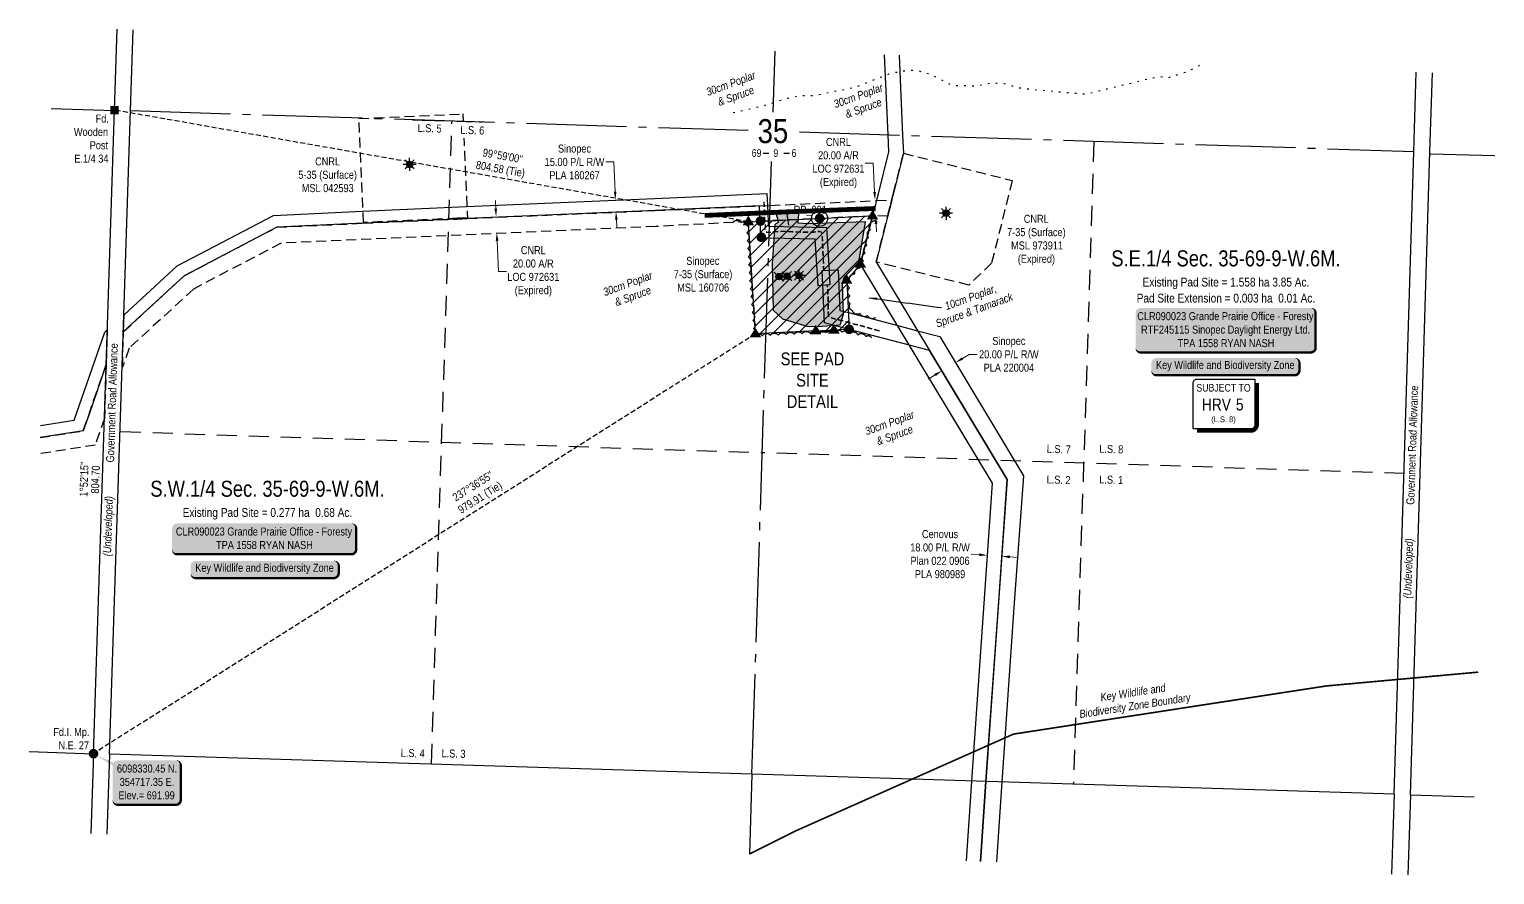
# Model space of a CAD drawing. Extents: x 354637 to 357387, y 6096975 to 6099235.
# Drawn here: x 354637 to 356468, y 6098179 to 6099235 of the extents above; entities that cross this region are included whole.
import ezdxf
from ezdxf.enums import TextEntityAlignment as Align

# ---------------------------------------------------------------- set-up
doc = ezdxf.new("R2010")
doc.units = 0
doc.header["$LTSCALE"] = 5
doc.header["$PDSIZE"] = 0.5
for name, pattern in [('0', [1, 1, 0]), ('DASHDOT2', [12.7, 6.35, -3.175, 0, -3.175]), ('foc-ACCESSROAD', [3.75, 2.5, -1.25]), ('foc-LSD', [8, 5, -3]), ('foc-QUARTERLINE', [33, 25, -3, 2, -3]), ('foc-TIELINE', [1.875, 1.25, -0.625]), ('foc-TRAV', [1.875, 1.25, -0.625]), ('foc-WHEELTRACKS', [2, 0.4, -1.6]), ('UG_PIPE', [1.875, 1.25, -0.625])]:
    doc.linetypes.add(name, pattern=pattern)
doc.layers.get('Defpoints').update_dxf_attribs({"color": 9})
for name, color, linetype in [('10', 1, 'Continuous'), ('35', 37, 'Continuous'), ('9', 3, 'Continuous'), ('ABADATA-DRILL-T', 8, 'Continuous'), ('AS-PIPE-UG', 44, 'UG_PIPE'), ('AS-ROADS', 254, 'Continuous'), ('AS-WILDLIFE', 131, 'DASHDOT2'), ('AS-WILDLIFE-BLOCK', 131, 'Continuous'), ('C-RW', 13, 'Continuous'), ('C-SYMBOL', 7, 'Continuous'), ('CG-NOTES', 7, 'Continuous'), ('CTW', 7, 'Continuous'), ('DETAIL-T', 7, 'Continuous'), ('F-AR', 190, 'foc-ACCESSROAD'), ('F-RW', 190, 'Continuous'), ('F-WS', 190, 'foc-ACCESSROAD'), ('L-AREAREQUIRED', 7, 'Continuous'), ('L-AREAWORK', 5, 'Continuous'), ('L-BD', 7, 'Continuous'), ('L-DETAIL-T', 3, 'Continuous'), ('L-MON', 1, 'Continuous'), ('L-ROAD-T', 7, 'Continuous'), ('L-SEC', 7, 'Continuous'), ('L-SECLBL', 7, 'Continuous'), ('L-SECQ', 8, 'foc-QUARTERLINE'), ('L-SECTION-LSD', 7, 'foc-LSD'), ('L-TIE', 7, 'foc-TIELINE'), ('P-PROPOSED', 10, 'Continuous'), ('P-PROPOSED-EXISTING-H', 59, 'Continuous'), ('P-PROPOSED-H', 21, 'Continuous'), ('P-TRAV', 4, 'foc-TRAV'), ('T-BUSH', 110, '0'), ('T-BUSH-T', 110, 'Continuous'), ('T-WATER-P3', 160, 'foc-WHEELTRACKS')]:
    doc.layers.add(name, color=color, linetype=linetype)
for name, color, linetype, lineweight in [('C-RW-T', 13, 'Continuous', 9), ('C-WS-T', 13, 'Continuous', 9), ('F-AR-T', 190, 'Continuous', 9), ('F-RW-T', 190, 'Continuous', 9), ('F-WS-T', 190, 'Continuous', 9), ('T-TEXT', 48, 'Continuous', 18)]:
    doc.layers.add(name, color=color, linetype=linetype, lineweight=lineweight)
doc.styles.add('100L', font='ARIALN.TTF', dxfattribs={"height": 11})
doc.styles.add('175L', font='ARIALN.TTF', dxfattribs={"height": 20})
doc.styles.add('80', font='ARIALN.TTF', dxfattribs={"height": 10})
doc.styles.add('80CG', font='ARIALN.TTF', dxfattribs={"height": 10})
doc.styles.add('80L', font='ARIALN.TTF', dxfattribs={"height": 10})
doc.styles.add('80LS', font='ARIALNI.TTF', dxfattribs={"height": 10})
doc.styles.add('ELEVATION', font='ARIALN.TTF', dxfattribs={"height": 2.5})
doc.styles.add('HRV', font='ARIALN.TTF', dxfattribs={"height": 3})
doc.styles.add('SIMPLEX', font='ARIALN.TTF')
doc.dimstyles.new('Compass 5 000', dxfattribs={"dimscale": 5, "dimtxt": 9, "dimasz": 2, "dimexe": 0.2, "dimexo": 0.0625, "dimgap": 0.5, "dimtad": 0, "dimtih": 1, "dimtoh": 1, "dimzin": 0, "dimdsep": 46, "dimtxsty": '80CG', "dimcen": 0.1, "dimse1": 1, "dimse2": 1, "dimclrd": 256, "dimclrt": 256, "dimaunit": 1, "dimadec": 4, "dimazin": 0, "dimtfac": 0.06, "dimtofl": 0, "dimtmove": 0, "dimatfit": 1, "dimfxl": 0.2, "dimtolj": 1, "dimtzin": 0, "dimlwd": -1, "dimarcsym": 0})

# ---------------------------------------------------------------- blocks, each defined once
blk = doc.blocks.new('fdia')
at = {"color": 255, "const_width": 1}
blk.add_lwpolyline([(-0.5, 0, 1), (0.5, 0, 1)], format="xyb", close=True, dxfattribs=at)
blk = doc.blocks.new('Fdiaa')
blk.add_blockref('fdia', (0, 0))
blk = doc.blocks.new('fdib')
at = {"color": 1, "const_width": 1.6}
blk.add_lwpolyline([(-0.4, 0, 1), (0.4, 0, 1)], format="xyb", close=True, dxfattribs=at)
at = {"color": 1}
blk.add_circle((0, 0), 0.8, dxfattribs=at)
blk = doc.blocks.new('Fdibb')
blk.add_blockref('fdib', (0, 0))
blk = doc.blocks.new('fdicc')
for name in ['Fdibb', 'Fdiaa']:
    blk.add_blockref(name, (0, 0))
blk = doc.blocks.new('FDI')
blk.add_blockref('fdicc', (0, 0))
blk = doc.blocks.new('L-SECLBL')
at = {"layer": '9', "color": 7}
for p, q in [((-5.1, -27.8), (-12.3, -27.8)), ((20.7, -27.8), (13.5, -27.8))]:
    blk.add_line(p, q, dxfattribs=at)
at = {"layer": '10', "color": 2, "style": 'SIMPLEX'}
blk.add_attdef('SEC', text='', height=30, dxfattribs=at).set_placement((0, 0), align=Align.MIDDLE)
at = {"layer": '10', "color": 5, "style": '80L'}
blk.add_attdef('TWP', text='', height=9.5, dxfattribs=at).set_placement((-14.4, -27.4), align=Align.MIDDLE_RIGHT)
blk.add_attdef('RGE', text='', height=9.5, dxfattribs=at).set_placement((3.6, -27.4), align=Align.MIDDLE_CENTER)
blk.add_attdef('MER', text='', height=9.5, dxfattribs=at).set_placement((23.2, -27.4), align=Align.MIDDLE_LEFT)
blk = doc.blocks.new('*D33')
at = {"layer": 'Defpoints', "color": 0, "transparency": 16777216}
for p in [(355669.5, 6099021.1), (355693.8, 6099022.2), (355670.3, 6099001.2)]:
    blk.add_point(p, dxfattribs=at)
at = {"layer": 'F-AR-T', "transparency": 16777216}
for p, q in [((355691.7, 6099068.2), (355681.7, 6099068.2)), ((355693.3, 6099032.2), (355691.7, 6099068.2)), ((355695.1, 6098992.3), (355695.6, 6098982.3))]:
    blk.add_line(p, q, dxfattribs=at)
for points in [[(355695, 6099032.3), (355691.7, 6099032.1), (355693.8, 6099022.2)], [(355696.8, 6098992.3), (355693.5, 6098992.2), (355694.7, 6099002.3)]]:
    blk.add_solid(points, dxfattribs=at)
at = {"layer": 'F-AR-T', "transparency": 16777216, "insert": (355648.2, 6099068.2), "char_height": 10, "attachment_point": 5, "style": '80CG'}
blk.add_mtext('\\A1;CNRL\\P20.00 A/R\\PLOC 972631\\P(Expired)', dxfattribs=at)
blk = doc.blocks.new('*D34')
at = {"layer": 'C-RW-T', "transparency": 16777216}
for p, q in [((355367.5, 6099069.7), (355357.5, 6099069.7)), ((355369.1, 6099032.7), (355367.5, 6099069.7)), ((355370.7, 6098997.8), (355371.1, 6098987.8))]:
    blk.add_line(p, q, dxfattribs=at)
for points in [[(355370.8, 6099032.8), (355367.4, 6099032.6), (355369.6, 6099022.7)], [(355372.3, 6098997.8), (355369, 6098997.7), (355370.2, 6099007.7)]]:
    blk.add_solid(points, dxfattribs=at)
at = {"layer": 'Defpoints', "color": 0, "transparency": 16777216}
for p in [(355369.6, 6099022.7), (355502.8, 6099028.7), (355503.4, 6099013.7)]:
    blk.add_point(p, dxfattribs=at)
at = {"layer": 'C-RW-T', "transparency": 16777216, "insert": (355318.4, 6099069.7), "char_height": 10, "attachment_point": 5, "style": '80CG'}
blk.add_mtext('\\A1;Sinopec\\P15.00 P/L R/W\\PPLA 180267', dxfattribs=at)
blk = doc.blocks.new('*D35')
at = {"layer": 'C-RW-T', "transparency": 16777216}
for p, q in [((355803, 6098824.1), (355811.6, 6098829.3)), ((355811.6, 6098829.3), (355821.6, 6098829.3)), ((355769, 6098803.6), (355760.4, 6098798.5))]:
    blk.add_line(p, q, dxfattribs=at)
for points in [[(355802.1, 6098825.5), (355803.9, 6098822.7), (355794.4, 6098819)], [(355768.1, 6098805.1), (355769.8, 6098802.2), (355777.5, 6098808.8)]]:
    blk.add_solid(points, dxfattribs=at)
at = {"layer": 'Defpoints', "color": 0, "transparency": 16777216}
for p in [(355771, 6098819.7), (355787.9, 6098829.8), (355794.4, 6098819)]:
    blk.add_point(p, dxfattribs=at)
at = {"layer": 'C-RW-T', "transparency": 16777216, "insert": (355861.1, 6098829.3), "char_height": 10, "attachment_point": 5, "style": '80CG'}
blk.add_mtext('\\A1;Sinopec\\P20.00 P/L R/W\\PPLA 220004', dxfattribs=at)
blk = doc.blocks.new('*D36')
at = {"layer": 'Defpoints', "color": 0, "transparency": 16777216}
for p in [(355834.5, 6098583.7), (355852.7, 6098582.3), (355834.1, 6098578.3)]:
    blk.add_point(p, dxfattribs=at)
at = {"layer": 'F-RW-T', "transparency": 16777216}
for p, q in [((355824.1, 6098579), (355814.2, 6098579.7)), ((355862.3, 6098576.2), (355872.3, 6098575.5))]:
    blk.add_line(p, q, dxfattribs=at)
for points in [[(355824.3, 6098580.7), (355824, 6098577.4), (355834.1, 6098578.3)], [(355862.4, 6098577.9), (355862.2, 6098574.6), (355852.3, 6098577)]]:
    blk.add_solid(points, dxfattribs=at)
at = {"layer": 'F-RW-T', "transparency": 16777216, "insert": (355775.1, 6098579.7), "char_height": 10, "attachment_point": 5, "style": '80CG'}
blk.add_mtext('\\A1;Cenovus\\P18.00 P/L R/W\\PPlan 022 0906\\PPLA 980989', dxfattribs=at)
blk = doc.blocks.new('*D37')
at = {"layer": 'Defpoints', "color": 0, "transparency": 16777216}
for p in [(355205, 6099000.8), (355205.9, 6098980.5), (355221.2, 6098981.2)]:
    blk.add_point(p, dxfattribs=at)
at = {"layer": 'F-AR-T', "transparency": 16777216}
for p, q in [((355219.9, 6099011.4), (355219.5, 6099021.4)), ((355221.7, 6098971.2), (355223.4, 6098933)), ((355223.4, 6098933), (355233.4, 6098933))]:
    blk.add_line(p, q, dxfattribs=at)
for points in [[(355221.6, 6099011.5), (355218.2, 6099011.4), (355220.4, 6099001.4)], [(355223.4, 6098971.3), (355220, 6098971.1), (355221.2, 6098981.2)]]:
    blk.add_solid(points, dxfattribs=at)
at = {"layer": 'F-AR-T', "transparency": 16777216, "insert": (355266.9, 6098933), "char_height": 10, "attachment_point": 5, "style": '80CG'}
blk.add_mtext('\\A1;CNRL\\P20.00 A/R\\PLOC 972631\\P(Expired)', dxfattribs=at)
blk = doc.blocks.new('STRIA')
blk.add_hatch(color=255).paths.add_polyline_path([(-0.04, 1.52), (-1.47, -0.87), (1.39, -0.87)])
blk = doc.blocks.new('STRIAA')
blk.add_blockref('STRIA', (0, 0))
blk = doc.blocks.new('STRIB')
at = {"color": 1}
blk.add_solid([(-1.12, -0.67), (-0.04, 1.13), (1.04, -0.67)], dxfattribs=at)
blk = doc.blocks.new('STRIBB')
blk.add_blockref('STRIB', (0, 0))
blk = doc.blocks.new('STRICC')
for name in ['STRIAA', 'STRIBB']:
    blk.add_blockref(name, (0, 0))
blk = doc.blocks.new('fdspike')
blk.add_blockref('STRICC', (0, 0))
blk = doc.blocks.new('TRIA')
blk.add_hatch(color=255).paths.add_polyline_path([(-0.04, 1.52), (-1.47, -0.87), (1.39, -0.87)])
blk = doc.blocks.new('TRIAA')
blk.add_blockref('TRIA', (0, 0))
blk = doc.blocks.new('TRIB')
at = {"color": 1}
blk.add_lwpolyline([(-1.12, -0.67), (-0.04, 1.13), (1.04, -0.67)], close=True, dxfattribs=at)
blk = doc.blocks.new('TRIBB')
blk.add_blockref('TRIB', (0, 0))
blk = doc.blocks.new('TRICC')
for name in ['TRIAA', 'TRIBB']:
    blk.add_blockref(name, (0, 0))
blk = doc.blocks.new('plspike')
blk.add_blockref('TRICC', (0, 0))
blk = doc.blocks.new('GAS')
h = blk.add_hatch(color=255)
h.dxf.hatch_style = 1
edge = h.paths.add_edge_path()
edge.add_arc((0, 0), 0.9, 0, 360)
for p, q in [((-0.81, 0), (-1.62, 0)), ((-0.57, 0.57), (-1.14, 1.14)), ((0, 0.81), (0, 1.62)), ((0.57, 0.57), (1.14, 1.14)), ((1.62, 0), (0.81, 0)), ((-0.57, -0.57), (-1.14, -1.14)), ((0, -0.81), (0, -1.62)), ((1.14, -1.14), (0.57, -0.57))]:
    blk.add_line(p, q)
blk.add_circle((0, 0), 0.8)
blk = doc.blocks.new('WPFA')
blk.add_hatch(color=255).paths.add_polyline_path([(1.05, 1.05), (-1.05, 1.05), (-1.05, -1.05), (1.05, -1.05)])
blk = doc.blocks.new('WPFAA')
blk.add_blockref('WPFA', (0, 0))
blk = doc.blocks.new('WPFB')
at = {"color": 1}
blk.add_solid([(-0.85, 0.85), (0.85, 0.85), (-0.85, -0.85), (0.85, -0.85)], dxfattribs=at)
blk = doc.blocks.new('WPFBB')
blk.add_blockref('WPFB', (0, 0))
blk = doc.blocks.new('WPFCC')
for name in ['WPFAA', 'WPFBB']:
    blk.add_blockref(name, (0, 0))
blk = doc.blocks.new('fdhub')
blk.add_blockref('WPFCC', (0, 0))
blk = doc.blocks.new('*U50')
h = blk.add_hatch(color=254)
edge = h.paths.add_edge_path()
edge.add_line((-36.5, -28.5), (36.5, -28.5))
edge.add_arc((36.5, -22.5), 6, 270, 360)
edge.add_line((42.5, -22.5), (42.5, 21))
edge.add_arc((36.5, 21), 6, 0, 90)
edge.add_line((36.5, 27), (-36.5, 27))
edge.add_arc((-36.5, 21), 6, 90, 180)
edge.add_line((-42.5, 21), (-42.5, -22.5))
edge.add_arc((-36.5, -22.5), 6, 180, 270)
at = {"color": 1, "flags": 128}
blk.add_lwpolyline([(-66.6, 35.4, 0, 10, 0), (0, 0, 5, 5, 0)], format="xyseb", dxfattribs=at)
blk.add_lwpolyline([(-36.5, -28.5, 3, 3, 0), (36.5, -28.5, 3, 3, 0.414214), (42.5, -22.5, 3, 3, 0), (42.5, 21, 3, 0, 0.414214), (36.5, 27, 0, 0, 0), (-36.5, 27, 0, 0, 0.414214), (-42.5, 21, 0, 0, 0), (-42.5, -22.5, 0, 3, 0.414214)], format="xyseb", close=True, dxfattribs=at)
at = {"color": 1, "style": '80'}
blk.add_attdef('ENTER_TEXT_001', (-36, -5), '', height=10, dxfattribs=at)
blk = doc.blocks.new('WC')
at = {"layer": 'L-MON'}
h = blk.add_hatch(color=255, dxfattribs=at)
h.dxf.hatch_style = 1
edge = h.paths.add_edge_path()
edge.add_arc((0, 0), 0.9, 0, 360)
at = {"layer": 'L-MON', "color": 240, "flags": 128}
for points in [[(-0.62, 0.5), (-1.23, 1.12)], [(0.52, 0.61), (1.13, 1.21)], [(-1.18, -1.18), (-0.56, -0.57)], [(1.16, -1.18), (0.56, -0.57)]]:
    blk.add_lwpolyline(points, dxfattribs=at)
at = {"layer": 'L-MON', "color": 240}
for radius in [0.8, 0.373]:
    blk.add_circle((0, 0), radius, dxfattribs=at)
blk = doc.blocks.new('*U58')
h = blk.add_hatch(color=255)
edge = h.paths.add_edge_path()
edge.add_line((-109, -20), (109, -20))
edge.add_arc((109, -14), 6, 270, 360)
edge.add_line((115, -14), (115, 12.5))
edge.add_arc((109, 12.5), 6, 0, 90)
edge.add_line((109, 18.5), (-109, 18.5))
edge.add_arc((-109, 12.5), 6, 90, 180)
edge.add_line((-115, 12.5), (-115, -14))
edge.add_arc((-109, -14), 6, 180, 270)
at = {"color": 44, "flags": 128}
blk.add_lwpolyline([(-109, -20, 3, 3, 0), (109, -20, 3, 3, 0.414214), (115, -14, 3, 3, 0), (115, 12.5, 3, 0, 0.414214), (109, 18.5, 0, 0, 0), (-109, 18.5, 0, 0, 0.414214), (-115, 12.5, 0, 0, 0), (-115, -14, 0, 3, 0.414214)], format="xyseb", close=True, dxfattribs=at)
at = {"color": 44, "style": '80'}
blk.add_attdef('ENTER_TEXT_001', (-36, -5), '', height=10, dxfattribs=at)
blk = doc.blocks.new('*U59')
h = blk.add_hatch(color=255)
edge = h.paths.add_edge_path()
edge.add_line((-106.5, -28.5), (106.5, -28.5))
edge.add_arc((106.5, -22.5), 6, 270, 360)
edge.add_line((112.5, -22.5), (112.5, 21))
edge.add_arc((106.5, 21), 6, 0, 90)
edge.add_line((106.5, 27), (-106.5, 27))
edge.add_arc((-106.5, 21), 6, 90, 180)
edge.add_line((-112.5, 21), (-112.5, -22.5))
edge.add_arc((-106.5, -22.5), 6, 180, 270)
at = {"color": 44, "flags": 128}
blk.add_lwpolyline([(-106.5, -28.5, 3, 3, 0), (106.5, -28.5, 3, 3, 0.414214), (112.5, -22.5, 3, 3, 0), (112.5, 21, 3, 0, 0.414214), (106.5, 27, 0, 0, 0), (-106.5, 27, 0, 0, 0.414214), (-112.5, 21, 0, 0, 0), (-112.5, -22.5, 0, 3, 0.414214)], format="xyseb", close=True, dxfattribs=at)
at = {"color": 44, "style": '80'}
blk.add_attdef('ENTER_TEXT_001', (-36, -5), '', height=10, dxfattribs=at)
blk = doc.blocks.new('*U60')
h = blk.add_hatch(color=255)
edge = h.paths.add_edge_path()
edge.add_line((-86.5, -11.5), (86.5, -11.5))
edge.add_arc((86.5, -5.5), 6, 270, 360)
edge.add_line((92.5, -5.5), (92.5, 4))
edge.add_arc((86.5, 4), 6, 0, 90)
edge.add_line((86.5, 10), (-86.5, 10))
edge.add_arc((-86.5, 4), 6, 90, 180)
edge.add_line((-92.5, 4), (-92.5, -5.5))
edge.add_arc((-86.5, -5.5), 6, 180, 270)
at = {"color": 131, "flags": 128}
blk.add_lwpolyline([(-86.5, -11.5, 3, 3, 0), (86.5, -11.5, 3, 3, 0.414214), (92.5, -5.5, 3, 3, 0), (92.5, 4, 3, 0, 0.414214), (86.5, 10, 0, 0, 0), (-86.5, 10, 0, 0, 0.414214), (-92.5, 4, 0, 0, 0), (-92.5, -5.5, 0, 3, 0.414214)], format="xyseb", close=True, dxfattribs=at)
at = {"color": 131, "style": '80'}
blk.add_attdef('ENTER_TEXT_001', (-36, -5), '', height=10, dxfattribs=at)
blk = doc.blocks.new('HRV')
blk.add_lwpolyline([(-35.1, 31.6), (37.2, 31.6), (37.2, -25.5, -0.414214), (32.2, -30.5), (-40.1, -30.5), (-40.1, 26.6, -0.414214)], format="xyb", close=True)
at = {"const_width": 5, "flags": 128}
blk.add_lwpolyline([(-35.1, -33), (32.2, -33, 0.414214), (39.7, -25.5), (39.7, 26.6)], format="xyb", dxfattribs=at)
at = {"style": '80L'}
blk.add_text('SUBJECT TO', height=9.5, dxfattribs=at).set_placement((-2, 13.1), align=Align.BOTTOM_CENTER)
blk.add_attdef('(N.W.1/4 00)', text='', height=7.12, dxfattribs=at).set_placement((-2, -24.4), align=Align.BOTTOM_CENTER)
at = {"layer": 'CTW', "color": 3, "style": 'HRV'}
blk.add_text('HRV', height=15, dxfattribs=at).set_placement((-10.9, -0.2), align=Align.MIDDLE_CENTER)
blk.add_attdef('0', text='', height=15, dxfattribs=at).set_placement((18.3, -0.2), align=Align.MIDDLE_CENTER)

msp = doc.modelspace()

# ---------------------------------------------------------------- hatches: boundary and pattern name
at = {"layer": 'AS-ROADS'}
h = msp.add_hatch(color=256, dxfattribs=at)
h.dxf.hatch_style = 1
h.paths.add_polyline_path([(355569.559, 6099006.746), (355571.897, 6098998.992), (355573.027, 6098994.048), (355571.783, 6098993.15), (355568.629, 6098991.782), (355565.447, 6098942.483), (355566.504, 6098884.539), (355578.163, 6098873.551), (355608.87, 6098864.685), (355622.246, 6098864.222), (355650.261, 6098866.403), (355654.618, 6098879.624), (355653.299, 6098917.61), (355655.164, 6098925.263), (355656.851, 6098927.374), (355673.722, 6098944.411), (355682.048, 6098994.703), (355610.754, 6098992.283), (355597.9, 6098993.32), (355598.833, 6099004.893)])
at = {"layer": 'P-PROPOSED-EXISTING-H'}
h = msp.add_hatch(dxfattribs=at)
h.set_pattern_fill('ANSI31', color=256, scale=3.499127, style=0)
h.set_pattern_definition([(45, (88.691, 1521.272), (-7.855764154, 7.855764154), [])])
h.paths.add_polyline_path([(355658.551, 6098922.082), (355675.925, 6098942.075), (355690.929, 6099002.27), (355535.814, 6098995.086), (355544.653, 6098855.157), (355619.992, 6098858.686), (355642.773, 6098859.742), (355661.49, 6098860.63)])
at = {"layer": 'P-PROPOSED-H'}
h = msp.add_hatch(color=256, dxfattribs=at)
h.dxf.hatch_style = 1
edge = h.paths.add_edge_path(flags=17)
edge.add_line((355642.773, 6098859.742), (355620.004, 6098858.682))
edge.add_arc((355630.098, 6098886.928), 29.995, 250.335126, 294.996828)

# ---------------------------------------------------------------- linework, layer by layer
at = {"layer": '35', "color": 3}
msp.add_circle((355624.654, 6098999.207), 10, dxfattribs=at)
at = {"layer": 'AS-PIPE-UG', "flags": 128}
for points in [[(355554.853, 6099019.742), (355555.6, 6098998.513), (355556.578, 6098992.216), (355556.056, 6098985.861), (355558.432, 6098981.545), (355565.9, 6098982.576), (355578.478, 6098983.095), (355590.053, 6098982.45), (355603.235, 6098982), (355617.542, 6098982.163), (355624.114, 6098982.924), (355626.129, 6098982.283), (355627.473, 6098980.607), (355627.72, 6098975.738), (355628.292, 6098960.152), (355628.912, 6098946.904), (355629.409, 6098934.201)], [(355555.127, 6099019.752), (355555.873, 6098998.539), (355556.854, 6098992.226), (355556.336, 6098985.921), (355558.581, 6098981.842), (355565.876, 6098982.849), (355578.48, 6098983.369), (355590.065, 6098982.724), (355603.238, 6098982.274), (355617.525, 6098982.437), (355624.141, 6098983.203), (355626.291, 6098982.519), (355627.742, 6098980.709), (355627.994, 6098975.75), (355628.566, 6098960.163), (355629.186, 6098946.916), (355629.643, 6098935.226)], [(355699.336, 6098858.483), (355680.035, 6098863.58), (355661.849, 6098868.329), (355654.47, 6098870.554), (355639.514, 6098874.426), (355636.989, 6098875.362), (355635.62, 6098877.893), (355635.399, 6098882.302), (355635.448, 6098894.885), (355634.802, 6098910.774), (355634.801, 6098910.778), (355634.026, 6098916.179)], [(355699.44, 6098858.876), (355680.138, 6098863.973), (355661.959, 6098868.721), (355654.58, 6098870.946), (355639.636, 6098874.815), (355637.274, 6098875.69), (355636.022, 6098878.005), (355635.806, 6098882.311), (355635.855, 6098894.892), (355635.207, 6098910.832), (355635.201, 6098910.856), (355634.523, 6098915.58)]]:
    msp.add_lwpolyline(points, dxfattribs=at)
at = {"layer": 'AS-ROADS', "const_width": 5.999, "flags": 128}
msp.add_lwpolyline([(355694.52, 6099011.604), (355583.09, 6099007.333), (355481.098, 6099002.91)], dxfattribs=at)
at = {"layer": 'AS-ROADS', "flags": 128}
msp.add_lwpolyline([(355569.559, 6099006.746), (355571.897, 6098998.992), (355573.027, 6098994.048), (355571.783, 6098993.15), (355568.629, 6098991.782), (355565.447, 6098942.483), (355566.504, 6098884.539), (355578.163, 6098873.551), (355608.87, 6098864.685), (355622.246, 6098864.222), (355650.261, 6098866.403), (355654.618, 6098879.624), (355653.299, 6098917.61), (355655.164, 6098925.263), (355656.851, 6098927.374), (355673.722, 6098944.411), (355682.048, 6098994.703), (355610.754, 6098992.283), (355597.9, 6098993.32), (355598.833, 6099004.893)], close=True, dxfattribs=at)
msp.add_lwpolyline([(355583.09, 6099007.333), (355585.607, 6098990.693)], dxfattribs=at)
at = {"layer": 'AS-WILDLIFE', "const_width": 2}
msp.add_lwpolyline([(356447.511, 6098432.314), (356258.092, 6098415.094), (355866.862, 6098354.905), (355596.011, 6098234.528), (355536.816, 6098204.93)], dxfattribs=at)
at = {"layer": 'C-RW'}
msp.add_lwpolyline([(355559.482, 6099015.326), (355560.41, 6098995.352), (355560.681, 6098989.532), (355562.019, 6098989.503), (355633.268, 6098987.966), (355636.549, 6098933.449), (355637.598, 6098916.027), (355628.001, 6098915.449), (355622.638, 6098915.127), (355619.138, 6098973.28), (355561.538, 6098974.523), (355551.369, 6098974.742), (355550.418, 6098994.905), (355549.5, 6099014.886), (355419.257, 6099009.05), (355184.115, 6098998.968), (355171.615, 6098998.406), (355054.278, 6098993.145), (354946.388, 6098988.151), (354830.725, 6098927.411), (354755.034, 6098857.847), (354755.705, 6098878.858), (354822.02, 6098939.778), (354942.366, 6099002.977), (355053.603, 6099008.127), (355183.446, 6099013.948), (355418.601, 6099024.032), (355558.786, 6099030.31), (355559.482, 6099015.326)], close=True, dxfattribs=at)
for points in [[(355825.728, 6098195.917), (355832.461, 6098295.74), (355848.44, 6098520.404), (355858.956, 6098672.859), (355761.882, 6098834.26), (355736.946, 6098840.808), (355661.679, 6098860.601), (355630.659, 6098868.701), (355628.459, 6098916.363), (355627.648, 6098933.93), (355637.007, 6098934.362), (355647.627, 6098934.852), (355649.96, 6098884.312), (355660.712, 6098881.47), (355722.182, 6098865.354), (355747.114, 6098858.81), (355774.828, 6098851.536), (355879.363, 6098677.724), (355867.685, 6098518.822), (355852.417, 6098295.117), (355852.417, 6098295.117), (355845.792, 6098195.291)], [(354651.093, 6098740.657), (354693.352, 6098747.282), (354731.404, 6098856.997), (354734.614, 6098859.951), (354733.229, 6098816.608), (354711.394, 6098753.554), (354704.575, 6098733.862), (354650.583, 6098725.398)]]:
    msp.add_lwpolyline(points, dxfattribs=at)
at = {"layer": 'F-AR'}
msp.add_lwpolyline([(354761.868, 6098837.004), (354753.606, 6098813.147), (354755.034, 6098857.847), (354830.725, 6098927.411), (354946.388, 6098988.151), (355054.278, 6098993.145), (355171.615, 6098998.406), (355184.115, 6098998.968), (355419.257, 6099009.05), (355562.853, 6099015.477), (355695.797, 6099021.426), (355714.782, 6099022.276), (355714.782, 6099022.276), (355709.744, 6099002.058), (355690.929, 6099002.27), (355535.814, 6098995.086), (355420.145, 6098989.075), (354951.732, 6098968.372), (354842.33, 6098910.921), (354761.868, 6098837.004)], close=True, dxfattribs=at)
msp.add_lwpolyline([(354650.583, 6098725.398), (354704.575, 6098733.862), (354711.393, 6098753.555), (354733.229, 6098816.608), (354731.079, 6098749.295), (354719.537, 6098715.969), (354649.903, 6098705.052)], dxfattribs=at)
at = {"layer": 'F-RW'}
for points in [[(355808.048, 6098196.468), (355814.904, 6098295.903), (355840.597, 6098668.488), (355675.925, 6098942.075), (355690.929, 6099002.27), (355694.821, 6099016.588), (355696.255, 6099022.34), (355698.102, 6099029.754), (355711.22, 6099082.405), (355710.286, 6099103.539), (355705.855, 6099203.723)], [(355723.893, 6099203.126), (355728.322, 6099102.941), (355729.311, 6099080.591), (355716.866, 6099030.64), (355715.007, 6099023.179), (355713.585, 6099017.474), (355709.964, 6099002.938), (355695.455, 6098944.705), (355695.743, 6098944.227), (355858.956, 6098672.859), (355832.461, 6098295.74), (355825.695, 6098195.918)]]:
    msp.add_lwpolyline(points, dxfattribs=at)
at = {"layer": 'F-WS'}
for points in [[(355172.072, 6098999.32), (355054.735, 6098994.058), (355048.913, 6099123.894), (355068.425, 6099124.762), (355178.749, 6099129.717), (355179.135, 6099121.1), (355184.298, 6099005.996), (355184.572, 6098999.881), (355172.072, 6098999.32)], [(355839.554, 6098943.382), (355811.057, 6098915.898), (355717.665, 6098939.17), (355696.114, 6098944.541), (355695.455, 6098944.705), (355709.964, 6099002.938), (355713.585, 6099017.474), (355715.007, 6099023.179), (355716.866, 6099030.64), (355729.311, 6099080.591), (355865.355, 6099046.578), (355839.554, 6098943.382)]]:
    msp.add_lwpolyline(points, close=True, dxfattribs=at)
at = {"layer": 'L-SEC'}
for p, q in [((354743.617, 6099134.526), (354746.832, 6099235.436)), ((354763.719, 6099133.885), (354766.933, 6099234.772)), ((356367.047, 6099082.88), (356370.249, 6099181.752)), ((356387.149, 6099082.229), (356390.35, 6099181.087)), ((356342.664, 6098279.802), (356367.047, 6099082.88)), ((356362.766, 6098279.147), (356387.15, 6099082.269)), ((354637.151, 6098333.098), (354717.349, 6098330.454)), ((354717.349, 6098330.454), (354714.116, 6098230.595)), ((354737.45, 6098329.803), (354734.218, 6098229.968)), ((356342.664, 6098279.802), (356339.388, 6098179.892)), ((356362.766, 6098279.147), (356359.49, 6098179.265)), ((356362.766, 6098279.147), (356442.527, 6098276.549))]:
    msp.add_line(p, q, dxfattribs=at)
at = {"layer": 'L-SEC', "flags": 128}
for points in [[(354717.349, 6098330.454), (354743.617, 6099134.526)], [(354737.45, 6098329.797), (354763.718, 6099133.869)]]:
    msp.add_lwpolyline(points, dxfattribs=at)
at = {"layer": 'L-SECQ'}
for p, q in [((355566.547, 6099132.056), (355568.987, 6099208.249)), ((354664.326, 6099136.537), (354743.454, 6099133.928)), ((355599.455, 6099107.299), (356367.047, 6099082.88)), ((356387.944, 6099079.833), (356468.16, 6099077.694)), ((355540.058, 6098304.815), (355564.569, 6099070.291)), ((355540.058, 6098304.815), (355536.837, 6098204.929))]:
    msp.add_line(p, q, dxfattribs=at)
at = {"layer": 'L-SECTION-LSD', "flags": 128}
for points in [[(355139.565, 6098317.84), (355144.856, 6098482.942), (355165.32, 6099121.539)], [(355967.297, 6099095.014), (355941.704, 6098291.88)], [(354751.469, 6098732.869), (355553.416, 6098706.51)], [(356355.61, 6098680.444), (355553.416, 6098706.51)]]:
    msp.add_lwpolyline(points, dxfattribs=at)
at = {"layer": 'P-PROPOSED', "flags": 128}
msp.add_lwpolyline([(355619.992, 6098858.686), (355544.653, 6098855.157), (355535.814, 6098995.086), (355690.929, 6099002.27), (355675.925, 6098942.075), (355658.551, 6098922.082), (355661.49, 6098860.63), (355642.799, 6098859.754, -0.19773551)], format="xyb", close=True, dxfattribs=at)
at = {"layer": 'P-TRAV', "flags": 128}
msp.add_lwpolyline([(355620.004, 6098858.682), (355642.79, 6098859.743)], dxfattribs=at)
at = {"layer": 'T-BUSH', "flags": 128}
for points in [[(355516.12, 6098993.954, -0.52056705), (355526.112, 6098994.29, -0.52056705), (355532.998, 6098991.216, -0.52056705), (355533.593, 6098981.236, -0.52056705), (355534.189, 6098971.257, -0.52056705), (355534.784, 6098961.277, -0.52056705), (355535.38, 6098951.297, -0.52056705), (355535.975, 6098941.317, -0.52056705), (355536.571, 6098931.338, -0.52056705), (355537.2, 6098921.36, -0.52056705), (355537.98, 6098911.393, -0.52056705), (355538.76, 6098901.426, -0.52056705), (355539.54, 6098891.459, -0.52056705), (355540.32, 6098881.492, -0.52056705), (355541.101, 6098871.525, -0.52056705), (355541.881, 6098861.558, -0.52056705), (355543.031, 6098852.012, -0.52056705), (355553.015, 6098852.523, -0.52056705), (355563, 6098853.034, -0.52056705), (355572.984, 6098853.545, -0.52056705), (355582.969, 6098854.056, -0.52056705), (355592.953, 6098854.567, -0.52056705), (355602.937, 6098855.078, -0.52056705), (355612.922, 6098855.589, -0.52056705), (355622.906, 6098856.1, -0.52056705), (355632.891, 6098856.611, -0.52056705), (355642.875, 6098857.122, -0.52056705), (355652.832, 6098857.119, -0.52056705), (355662.702, 6098855.531, -0.52056705), (355672.547, 6098853.805, -0.52056705), (355682.304, 6098851.627, -0.52056705), (355689.284, 6098850.07, -0.52056705)], [(355694.419, 6098875.217, -0.52056705), (355684.767, 6098877.82, -0.52056705), (355675.114, 6098880.424, -0.52056705), (355665.827, 6098883.895, -0.52056705), (355662.963, 6098892.43, -0.52056705), (355662.517, 6098902.418, -0.52056705), (355662.071, 6098912.405, -0.52056705), (355661.999, 6098922.261, -0.52056705), (355668.586, 6098929.782, -0.52056705), (355675.173, 6098937.303, -0.52056705), (355679.392, 6098946.023, -0.52056705), (355681.561, 6098955.783, -0.52056705), (355683.73, 6098965.542, -0.52056705), (355685.899, 6098975.301, -0.52056705), (355688.068, 6098985.061, -0.52056705), (355690.238, 6098994.82, -0.52056705), (355696.04, 6098994.932, -0.52056705)]]:
    msp.add_lwpolyline(points, format="xyb", dxfattribs=at)
at = {"layer": 'T-WATER-P3', "flags": 128}
msp.add_lwpolyline([(355516.559, 6099131.638), (355553.514, 6099139.628), (355584.476, 6099149.615), (355600.456, 6099152.611), (355617.436, 6099152.613), (355670.371, 6099163.599), (355713.319, 6099180.577), (355729.299, 6099183.573), (355745.28, 6099184.573), (355762.259, 6099179.581), (355790.223, 6099165.602), (355821.184, 6099164.605), (355839.163, 6099168.6), (355855.143, 6099167.602), (355873.12, 6099162.609), (355888.101, 6099160.613), (355957.015, 6099154.625), (355999.447, 6099164.842), (356048.795, 6099176.726), (356059.502, 6099174.964), (356062.034, 6099175.529), (356070.033, 6099178.148), (356084.325, 6099182.826), (356099.482, 6099190.706)], dxfattribs=at)

# ---------------------------------------------------------------- block references
at = {"layer": 'ABADATA-DRILL-T', "xscale": 4.99875285, "yscale": 4.99875285, "zscale": 4.99875285}
for p in [(355112.376, 6099066.672), (355782.63, 6099005.678), (355598.931, 6098927.706)]:
    msp.add_blockref('GAS', p, dxfattribs=at)
at = {"layer": 'AS-WILDLIFE-BLOCK'}
ref = msp.add_blockref('*U60', (356131.698, 6098814.695), dxfattribs=dict(at, xscale=0.99975057, yscale=0.99975057, zscale=0.99975057))
ref.add_attrib('ENTER_TEXT_001', 'Key Wildlife and Biodiversity Zone', (356044.946, 6098811.08), dxfattribs={"layer": '0', "color": 131, "height": 9.99751, "style": '80'})
ref = msp.add_blockref('*U60', (354931.266, 6098561.347), dxfattribs=dict(at, xscale=0.99975057, yscale=0.99975057, zscale=0.99975057))
ref.add_attrib('ENTER_TEXT_001', 'Key Wildlife and Biodiversity Zone', (354844.514, 6098557.733), dxfattribs={"layer": '0', "color": 131, "height": 9.99751, "style": '80'})
at = {"layer": 'CG-NOTES', "xscale": 0.99975057, "yscale": 0.99975057, "zscale": 0.99975057}
msp.add_blockref('HRV', (356131.338, 6098766.882), dxfattribs=at).add_auto_attribs({'(N.W.1/4 00)': '(L.S. 8)', '0': '5'})
at = {"layer": 'DETAIL-T', "color": 3}
ref = msp.add_blockref('*U50', (354783.902, 6098295.099), dxfattribs=dict(at, xscale=0.999639827, yscale=0.999639827, zscale=0.999639827))
ref.add_attrib('ENTER_TEXT_001', '6098330.45 N.', (354746.62, 6098306.867), dxfattribs={"layer": '0', "color": 1, "height": 9.9964, "style": '80'})
ref.add_attrib('ENTER_TEXT_002', '354717.35 E.', (354750.095, 6098290.166), dxfattribs={"layer": '0', "color": 1, "height": 9.9964, "style": '80'})
ref.add_attrib('ENTER_TEXT_003', 'Elev.= 691.99', (354748.526, 6098273.464), dxfattribs={"layer": '0', "color": 1, "height": 9.9964, "style": '80'})
at = {"layer": 'L-MON', "color": 3, "xscale": 4.99875285, "yscale": 4.99875285, "zscale": 4.99875285}
for name, p in [('fdhub', (354743.617, 6099134.526)), ('FDI', (354717.349, 6098330.454))]:
    msp.add_blockref(name, p, dxfattribs=at)
at = {"layer": 'L-MON'}
for name, p, xscale, yscale, zscale in [('fdspike', (355535.814, 6098995.086), 4.99875285, 4.99875285, 4.99875285), ('FDI', (355550.81, 6098995.828), 5, 5, 5), ('FDI', (355624.654, 6098999.207), 5, 5, 5), ('fdspike', (355690.929, 6099002.27), 4.99875285, 4.99875285, 4.99875285), ('FDI', (355551.79, 6098975.69), 5, 5, 5), ('fdspike', (355675.925, 6098942.075), 4.99875285, 4.99875285, 4.99875285), ('WC', (355573.964, 6098926.55), 4.99875285, 4.99875285, 4.99875285), ('WC', (355583.951, 6098927.012), 4.99875285, 4.99875285, 4.99875285), ('fdspike', (355658.551, 6098922.082), 4.99875285, 4.99875285, 4.99875285), ('fdspike', (355544.653, 6098855.157), 4.99875285, 4.99875285, 4.99875285), ('plspike', (355620.004, 6098858.682), 4.99875285, 4.99875285, 4.99875285), ('plspike', (355642.79, 6098859.743), 4.99875285, 4.99875285, 4.99875285), ('FDI', (355661.49, 6098860.63), 5, 5, 5)]:
    msp.add_blockref(name, p, dxfattribs=dict(at, xscale=xscale, yscale=yscale, zscale=zscale))
at = {"layer": 'L-SECLBL'}
msp.add_blockref('L-SECLBL', (355566.328, 6099108.24), dxfattribs=at).add_auto_attribs({'SEC': '35', 'TWP': '69', 'RGE': '9', 'MER': '6'})
ref = msp.add_blockref('*U59', (356131.94, 6098860.258), dxfattribs=dict(at, xscale=0.99975057, yscale=0.99975057, zscale=0.99975057))
ref.add_attrib('ENTER_TEXT_001', 'CLR090023 Grande Prairie Office - Foresty', (356021.589, 6098872.096), dxfattribs={"layer": '0', "color": 44, "height": 9.99751, "style": '80'})
ref.add_attrib('ENTER_TEXT_002', 'RTF245115 Sinopec Daylight Energy Ltd.', (356026.305, 6098855.256), dxfattribs={"layer": '0', "color": 44, "height": 9.99751, "style": '80'})
ref.add_attrib('ENTER_TEXT_003', 'TPA 1558 RYAN NASH', (356071.816, 6098838.416), dxfattribs={"layer": '0', "color": 44, "height": 9.99751, "style": '80'})
ref = msp.add_blockref('*U58', (354930.614, 6098599.573), dxfattribs=dict(at, xscale=0.99975057, yscale=0.99975057, zscale=0.99975057))
ref.add_attrib('ENTER_TEXT_001', 'CLR090023 Grande Prairie Office - Foresty', (354820.263, 6098602.991), dxfattribs={"layer": '0', "color": 44, "height": 9.99751, "style": '80'})
ref.add_attrib('ENTER_TEXT_002', 'TPA 1558 RYAN NASH', (354870.489, 6098586.151), dxfattribs={"layer": '0', "color": 44, "height": 9.99751, "style": '80'})

# ---------------------------------------------------------------- texts
at = {"layer": '35', "color": 3, "style": '80'}
msp.add_attdef('RP_001', (355592.293, 6099004.961), 'RP', height=10, dxfattribs=at)
at = {"layer": 'AS-ROADS', "style": 'ELEVATION'}
msp.add_text('688.612', height=0.25, rotation=44.999991, dxfattribs=at).set_placement((355598.498, 6099003.349))
at = {"layer": 'AS-WILDLIFE', "insert": (355944.328, 6098400.986), "char_height": 9.99751, "attachment_point": 1, "rotation": 8.746246, "style": '80L'}
msp.add_mtext_dynamic_manual_height_columns('\\pi30.886;{\\fArial Narrow|b0|i1|c0|p34;Key Wildlife and \\P\\pi1.8206;Biodiversity Zone Boundary}', width=143.89945, gutter_width=50, heights=[0], dxfattribs=at)
at = {"layer": 'C-SYMBOL', "color": 3, "style": '175L'}
for s, p in [('S.E.1/4 Sec. 35-69-9-W.6M.', (356132.358, 6098933.278)), ('S.W.1/4 Sec. 35-69-9-W.6M.', (354934.72, 6098645.476))]:
    msp.add_text(s, height=19.99501, dxfattribs=at).set_placement(p, align=Align.BOTTOM_CENTER)
at = {"layer": 'C-WS-T', "insert": (355433.504, 6098951.178), "char_height": 9.99751, "attachment_point": 1, "style": '80L'}
msp.add_mtext_dynamic_manual_height_columns('\\pi24.519;Sinopec\\P\\pi8.9086;7-35 (Surface)\\P\\pi13.123;MSL 160706', width=89.79792, gutter_width=50, heights=[0], dxfattribs=at)
at = {"layer": 'F-AR-T', "insert": (354973.037, 6099075.387), "char_height": 9.99751, "attachment_point": 1, "style": '80L'}
msp.add_mtext_dynamic_manual_height_columns('\\pi21.217;CNRL\\P\\pi0.2875;5-35 (Surface)\\P\\pi4.5361;MSL 042593', width=72.62387, gutter_width=50, heights=[0], dxfattribs=at)
at = {"layer": 'F-WS-T', "insert": (355858.548, 6099003.686), "char_height": 9.99751, "attachment_point": 1, "style": '80L'}
msp.add_mtext_dynamic_manual_height_columns('\\pi21.217;CNRL\\P\\pi0.3216;7-35 (Surface)\\P\\pi5.3238;MSL 973911\\P\\pi13.777;(Expired)', width=72.62387, gutter_width=50, heights=[0], dxfattribs=at)
at = {"layer": 'L-AREAREQUIRED', "color": 5, "style": '100L'}
for s, p in [('Existing Pad Site = 1.558 ha 3.85 Ac.', (356132.358, 6098910.783)), ('Existing Pad Site = 0.277 ha  0.68 Ac.', (354934.72, 6098622.982))]:
    msp.add_text(s, height=10.99726, dxfattribs=at).set_placement(p, align=Align.BOTTOM_CENTER)
at = {"layer": 'L-AREAWORK', "color": 5, "style": '100L'}
msp.add_text('Pad Site Extension = 0.003 ha  0.01 Ac.', height=10.99726, dxfattribs=at).set_placement((356132.358, 6098890.788), align=Align.BOTTOM_CENTER)
at = {"layer": 'L-BD', "style": '80L'}
for s, p in [("1°52'15''", (354705.498, 6098673.408)), ('804.70', (354719.737, 6098672.943))]:
    msp.add_text(s, height=9.9975, rotation=88.1289, dxfattribs=at).set_placement(p, align=Align.MIDDLE)
at = {"layer": 'L-BD', "char_height": 9.99751, "attachment_point": 2, "style": '80L'}
for s, insert, width, rotation in [("99°59'00'' 804.58 (Tie)", (355229.596, 6099082.303), 63.08855, 350.0172), ("237°36'55'' 979.91 (Tie)", (355188.665, 6098668.911), 63.91399, 32.3842)]:
    msp.add_mtext(s, dxfattribs=dict(at, insert=insert, width=width, rotation=rotation))
at = {"layer": 'L-DETAIL-T', "insert": (355615.685, 6098797.014), "char_height": 15.99601, "width": 109.44784, "attachment_point": 5, "style": '80CG'}
msp.add_mtext('SEE PAD SITE DETAIL', dxfattribs=at)
at = {"layer": 'L-MON', "char_height": 9.99751, "attachment_point": 1, "style": '80L'}
for s, width, insert in [('\\pi27.355;Fd.\\P\\pi0.26729;Wooden \\P\\pi19.99;Post\\P\\pi0.76512;E.1/4 34', 41.96221, (354692.631, 6099128.878)), ('\\pi1.0726;Fd.I. Mp.\\P\\pi7.5307;N.E. 27', 44.3292, (354666.015, 6098362.535))]:
    msp.add_mtext_dynamic_manual_height_columns(s, width=width, gutter_width=50, heights=[0], dxfattribs=dict(at, insert=insert))
at = {"layer": 'L-ROAD-T', "style": '80L'}
for p in [(354740.45, 6098768.778), (356365.113, 6098715.907)]:
    msp.add_text('Government Road Allowance', height=9.99751, rotation=88.126018, dxfattribs=at).set_placement(p, align=Align.MIDDLE_CENTER)
at = {"layer": 'T-BUSH-T', "char_height": 10, "attachment_point": 1, "rotation": 20, "style": '80L'}
for insert in [(355479.814, 6099160.718), (355639.159, 6099145.508), (355351.068, 6098910.645), (355678.233, 6098736.844)]:
    msp.add_mtext_dynamic_manual_height_columns('\\pi1.9896;{\\fArial Narrow|b0|i1|c0|p34;30cm Poplar \\P\\pi11.362;& Spruce}', width=68.65858, gutter_width=50.012, heights=[0], dxfattribs=dict(at, insert=insert))
at = {"layer": 'T-TEXT', "style": '80LS'}
for p in [(354735.41, 6098614.711), (356360.072, 6098561.841)]:
    msp.add_text('(Undeveloped)', height=9.99751, rotation=88.126018, dxfattribs=at).set_placement(p, align=Align.MIDDLE_CENTER)

# ---------------------------------------------------------------- dimensions: what is measured, and where the dimension line sits
at = {"layer": 'C-RW-T'}
dim = msp.add_linear_dim(base=(355369.562, 6099022.729), p1=(355503.434, 6099013.715), p2=(355502.763, 6099028.694), angle=92.564384, text='Sinopec\\P15.00 P/L R/W\\PPLA 180267', dimstyle='Compass 5 000', dxfattribs=at)
dim.commit()
dim.dimension.update_dxf_attribs({"geometry": '*D34', "text_midpoint": (355318.373, 6099069.701), "dimtype": 161})
dim = msp.add_aligned_dim(p1=(355770.987, 6098819.689), p2=(355787.874, 6098829.845), distance=-12.709, text='Sinopec\\P20.00 P/L R/W\\PPLA 220004', dimstyle='Compass 5 000', dxfattribs=at)
dim.commit()
dim.dimension.update_dxf_attribs({"geometry": '*D35', "text_midpoint": (355861.103, 6098829.261)})
at = {"layer": 'F-AR-T'}
for base, p1, p2, angle, picture, middle in [((355693.793, 6099022.23), (355670.348, 6099001.166), (355669.454, 6099021.141), 92.562279, '*D33', (355648.222, 6099068.223)), ((355221.249, 6098981.177), (355204.986, 6099000.756), (355205.881, 6098980.498), 272.53074, '*D37', (355266.891, 6098933))]:
    dim = msp.add_linear_dim(base=base, p1=p1, p2=p2, angle=angle, text='CNRL\\P20.00 A/R\\PLOC 972631\\P(Expired)', dimstyle='Compass 5 000', dxfattribs=at)
    dim.commit()
    dim.dimension.update_dxf_attribs({"geometry": picture, "text_midpoint": middle, "dimtype": 161})
at = {"layer": 'F-RW-T'}
dim = msp.add_aligned_dim(p1=(355852.712, 6098582.326), p2=(355834.512, 6098583.656), distance=5.384, text='Cenovus\\P18.00 P/L R/W\\PPlan 022 0906\\PPLA 980989', dimstyle='Compass 5 000', dxfattribs=at)
dim.commit()
dim.dimension.update_dxf_attribs({"geometry": '*D36', "text_midpoint": (355775.087, 6098579.745)})

# ---------------------------------------------------------------- next in the draw order: texts
at = {"layer": 'L-SECTION-LSD', "char_height": 10, "attachment_point": 1, "style": '100L', "bg_fill": 3, "box_fill_scale": 1.5, "bg_fill_color": 256, "bg_fill_transparency": 0}
for s, width, insert, rotation in [('\\pi1.7662;L.S. 5', 30.40873, (355120.774, 6099117.37), 358.10599), ('L.S. 6', 30.49074, (355175.892, 6099114.946), 358.10599), ('\\pi2.3138;L.S. 7', 30.88817, (355906.337, 6098716.514), 358.11741), ('L.S. 8', 30.40873, (355974.296, 6098716.514), 358.11741), ('\\pi2.1481;L.S. 2', 30.66107, (355906.337, 6098678.229), 358.11741), ('L.S. 1', 29.99867, (355974.296, 6098678.229), 358.11741), ('\\pi1.9936;L.S. 4', 30.54751, (355099.43, 6098336.727), 358.212075), ('L.S. 3', 30.38349, (355152.399, 6098336.072), 358.212075)]:
    msp.add_mtext_dynamic_manual_height_columns(s, width=width, gutter_width=55.014, heights=[0], dxfattribs=dict(at, insert=insert, rotation=rotation))
at = {"layer": 'T-BUSH-T', "insert": (355761.727, 6098887.359), "char_height": 10, "attachment_point": 1, "rotation": 20, "style": '80L', "bg_fill": 3, "box_fill_scale": 1.15, "bg_fill_color": 256, "bg_fill_true_color": 256, "bg_fill_transparency": 0}
msp.add_mtext_dynamic_manual_height_columns('\\pi19.344;{\\fArial Narrow|b0|i1|c0|p34;10cm Poplar, \\P\\pi1.1481;Spruce & Tamarack}', width=103.32623, gutter_width=50.012, heights=[0], dxfattribs=at)

# ---------------------------------------------------------------- next in the draw order: linework, layer by layer
at = {"layer": 'L-SEC'}
msp.add_line((356342.664, 6098279.802), (354737.451, 6098329.828), dxfattribs=at)
at = {"layer": 'L-SECQ'}
msp.add_line((354763.719, 6099133.886), (355535.469, 6099109.335), dxfattribs=at)
at = {"layer": 'L-TIE', "flags": 128}
for points in [[(355535.814, 6098995.086), (354743.617, 6099134.526)], [(355544.653, 6098855.157), (354717.349, 6098330.454)]]:
    msp.add_lwpolyline(points, dxfattribs=at)

# ---------------------------------------------------------------- next in the draw order: leaders
at = {"layer": 'T-BUSH-T', "path_type": 1}
msp.add_leader([(355686.354, 6098900.104), (355777.131, 6098887.725)], dimstyle='Compass 5 000', override={"dimgap": 0.5, "dimtad": 0}, dxfattribs=at)

doc.saveas('drawing.dxf')
